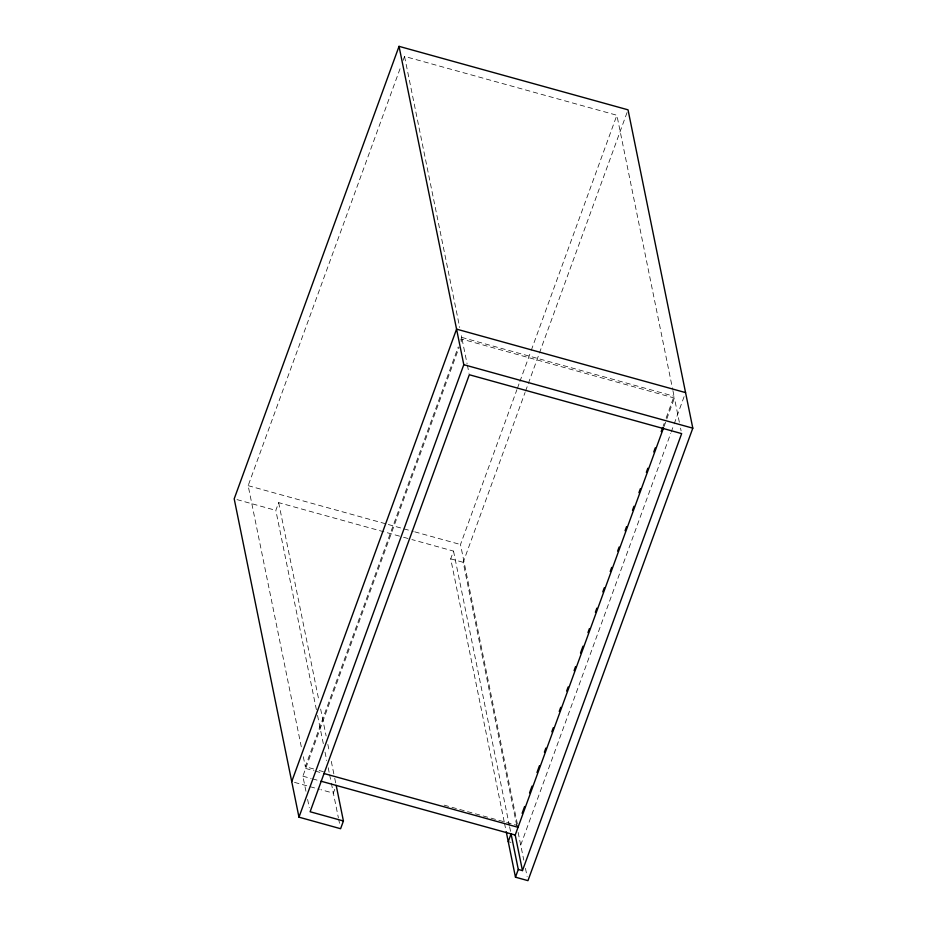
<?xml version="1.0" encoding="UTF-8"?>
<svg xmlns="http://www.w3.org/2000/svg" width="927" height="927" viewBox="0 0 927 927"><rect width="100%" height="100%" fill="white"/><g stroke="black" fill="none" stroke-linecap="round" stroke-linejoin="round"><path stroke-width="0.7" stroke-dasharray="4.63 3.48" d="M301.287 746.803L248.158 485.667L401.078 65.898M403.06 60.464L404.543 56.396L616.884 115.249L672.62 389.155M316.397 709.723L275.829 510.371L278.656 502.631L402.167 536.872M313.662 768.97L305.331 766.664L458.251 346.907M460.731 340.105L461.716 337.393L460.846 333.141M305.933 791.229L302.874 776.177L459.108 347.324M461.09 341.889L462.075 339.166L674.416 398.031L679.433 422.654M334.774 789.283L333.361 793.141L320.869 789.688M504.207 821.82L450.707 558.842L453.523 551.101L411.889 539.56M517.382 824.103L460.499 544.52L516.918 389.664M517.417 388.297L519.398 382.863M519.885 381.507L530.777 351.623M531.275 350.267L616.884 115.249M516.698 825.285L463.199 562.307L525.076 392.457M525.563 391.09L538.935 354.404M539.421 353.048L627.046 112.538M663.176 426.142L664.161 423.419M666.142 417.984L674.056 396.246L672.909 390.58M664.033 426.559L674.416 398.031M520.731 845.076L670.719 433.373M671.206 432.005L673.686 425.215M674.184 423.859L684.578 395.319M461.716 337.393L674.056 396.246M248.158 485.667L386.941 524.137M388.332 524.52L413.315 531.449M414.705 531.831L460.499 544.52M403.558 537.254L410.499 539.178M236.976 499.595L275.829 510.371M450.707 558.842L463.199 562.307M319.212 770.511L323.372 771.67M444.114 805.134L517.672 825.528M305.69 768.448L314.021 770.754M315.412 771.137L322.341 773.06M302.874 776.177L311.205 778.483M312.584 778.877L319.525 780.801M294.508 782.376L319.491 789.294M508.239 841.623L511.009 842.388M680.545 428.123L681.102 430.858M404.543 56.396L459.699 327.463M462.075 339.166L467.092 363.801M467.37 365.168L469.039 373.372M518.135 832.353L523.79 860.129M525.458 868.332L527.127 876.548M453.523 551.101L509.329 825.401M509.618 826.814L511.055 833.883M504.497 823.234L505.933 830.302M278.656 502.631L318.923 700.58M320.649 709.062L326.119 735.922M327.845 744.404L329.282 751.473M331.298 761.38L334.462 776.93M334.74 778.344L336.188 785.412M317.544 715.377L323.303 743.663M325.018 752.145L326.744 760.627M328.193 767.695L329.34 773.35M329.63 774.763L331.066 781.832M331.356 783.245L338.378 817.776M338.656 819.144L339.491 823.246M303.314 756.733L305.331 766.664M307.602 799.433L309.282 807.649"/><path stroke-width="1.39" d="M506.223 831.716L515.47 877.185L527.961 880.65L692.805 428.17L628.031 109.826L399.039 46.35L234.195 498.83L298.969 817.174L340.603 828.715L343.419 820.986L336.188 785.412M291.727 781.6L456.571 329.131L685.563 392.608M298.969 817.174L463.801 364.693L399.039 46.35M508.239 841.623L511.055 833.883L518.286 869.456L515.47 877.185M522.121 813.303L524.601 806.502M529.549 792.921L532.028 786.131M536.976 772.55L539.444 765.748M544.392 752.168L545.876 748.089M551.82 731.785L553.303 727.718M559.248 711.415L560.731 707.336M566.664 691.032L568.147 686.965M574.091 670.661L575.574 666.583M580.522 653.002L583.002 646.212M587.95 632.62L589.433 628.552M595.366 612.249L596.861 608.17M602.793 591.866L604.277 587.799M610.221 571.495L611.704 567.417M617.637 551.113L619.12 547.046M625.065 530.742L626.548 526.663M632.492 510.36L633.975 506.281M638.923 492.7L640.406 488.622M646.339 472.33L647.834 468.251M653.767 451.947L655.25 447.868M661.194 431.576L662.678 427.498M518.286 869.456L522.457 870.604L515.215 835.042L663.535 427.915M522.457 870.604L681.658 433.604L469.317 374.74L310.116 811.751L343.419 820.986M463.801 364.693L692.805 428.17M323.732 773.442L518.031 827.301M320.916 781.183L515.215 835.042"/></g></svg>
